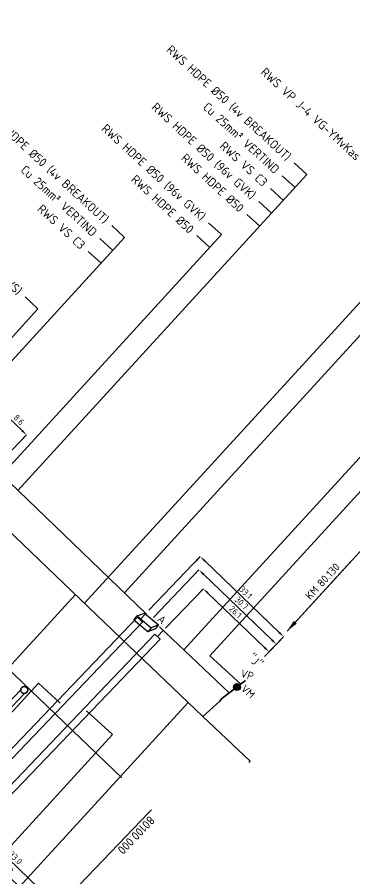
# Model space of a CAD drawing. Header units: metres. Extents: x 134219 to 139178, y 438661 to 444352.
# Drawn here: x 138912 to 139008.7, y 438828.5 to 439074.9 of the extents above; entities that cross this region are included whole.
import ezdxf
from ezdxf.enums import TextEntityAlignment as Align

# ---------------------------------------------------------------- set-up
doc = ezdxf.new("R2010")
doc.units = ezdxf.units.M
doc.linetypes.add('13strp', pattern=[4, 1, -3])
doc.layers.get('DEFPOINTS').update_dxf_attribs({"color": 193})
for name, color, linetype, lineweight in [('N-WE-AM-KILOMETRERING-S', 7, 'Continuous', 25), ('N-WE-KL-DATA-T18', 1, 'Continuous', 18), ('N-WE-KL-DATA-T25', 7, 'Continuous', 25), ('N-WE-KL-DATA_GLASVEZEL_HULPSTUK-S', 90, 'Continuous', 25), ('N-WE-KL-ET-T18', 1, 'Continuous', 18), ('N-WE-KL-ET-T25', 7, 'Continuous', 25), ('N-WE-KL-ET_HULPSTUK_MOF-S', 10, 'Continuous', 25), ('N-WE-KL-ET_LS_OV_KABEL-G', 10, 'KL-LS-OV-N', 35), ('N-WE-KL-ET_LS_OV_KABEL-M', 7, 'Continuous', 18), ('N-WE-KL-ET_LS_OV_KABEL-T25', 7, 'Continuous', 25), ('N-WE-KL-ET_LS_OV_KAST-G', 10, 'Continuous', 35), ('N-WE-KL-ET_MANTELBUIS-G', 10, 'Continuous', 35), ('N-WE-KL-MONITORING-T18', 1, 'Continuous', 25), ('N-WE-VW-BEWEGWIJZERING_DRAAGCONSTRUCTIE_PORTAAL-G', 7, 'Continuous', 35), ('Utd-ondergr-nw', 8, '13strp', 35), ('X-XX-AL-AANPIJLING-G', 7, 'Continuous', 18), ('X-XX-AL-AANPIJLING-S', 7, 'Continuous', 25)]:
    doc.layers.add(name, color=color, linetype=linetype, lineweight=lineweight)
doc.layers.add('N-WE-KL-MONITORING-T25', color=2, linetype='Continuous')
doc.styles.add('alm a2ee v011$0$rtw_iso', font='NLCS-ISO.ttf')
doc.styles.add('ISO18', font='NLCS-ISO.ttf')
doc.styles.add('ISO25', font='NLCS-ISO.ttf')
doc.styles.add('NLCS-ISO', font='NLCS-ISO.ttf')
doc.styles.add('NLCS_18', font='NLCS-ISO.ttf', dxfattribs={"height": 1.8})
doc.linetypes.add('KL-LS-OV-N', pattern='A,4,-1,[103,NLCS.SHX,S=0.75,R=0,X=0,Y=0],-1,4,-1.5,["0V",Standard,S=1,R=0,X=0,Y=-0.5],-3', length=14.5)
doc.dimstyles.new('NLCS_t18_pijl_Dimension_l3_h1', dxfattribs={"dimtxt": 1.8, "dimasz": 1.8, "dimexe": 2, "dimexo": 2, "dimgap": 0.7, "dimtad": 1, "dimdec": 1, "dimzin": 0, "dimdsep": 46, "dimtxsty": 'NLCS_18', "dimcen": 2.5, "dimdle": 2, "dimclrd": 256, "dimclre": 256, "dimclrt": 256, "dimadec": 1, "dimazin": 0, "dimtfac": 1, "dimtdec": 1, "dimtofl": 0, "dimtmove": 1, "dimatfit": 0, "dimfxl": 0, "dimtolj": 1, "dimtzin": 0, "dimlwd": 18, "dimlwe": 18, "dimarcsym": 0})
doc.dimstyles.new('UTD', dxfattribs={"dimtxt": 1.8, "dimasz": 1.8, "dimexe": 0, "dimexo": 0, "dimgap": 0.5, "dimtad": 1, "dimdec": 1, "dimzin": 1, "dimdsep": 46, "dimtxsty": 'ISO18', "dimcen": 2.5, "dimclrd": 256, "dimclre": 256, "dimclrt": 1, "dimadec": 0, "dimazin": 0, "dimtfac": 1, "dimtdec": 1, "dimtmove": 0, "dimatfit": 3, "dimfxl": 0, "dimlwd": -1, "dimlwe": -1, "dimarcsym": 0})

# ---------------------------------------------------------------- blocks, each defined once
blk = doc.blocks.new('SKL-DATA_GLASVEZEL_KABELPUT_RECHTHOEKIG')
at = {"color": 0, "linetype": 'ByBlock'}
for points in [[(-3.75, -0.87), (-2.62, 1.08), (2.63, 1.08), (1.5, -0.87)], [(2.63, 1.08), (2.63, -0.42), (1.5, -2.37)], [(-3.75, -0.87), (1.5, -0.87), (1.5, -2.37), (-3.75, -2.37), (-3.75, -0.87)]]:
    blk.add_lwpolyline(points, dxfattribs=at)
at = {"layer": 'N-WE-KL-DATA-T18', "linetype": 'ByBlock', "style": 'NLCS-ISO', "flags": 1}
for tag, p in [('OMSCHRIJVING_LEGENDA', (-0.56, -8.32)), ('LOCATIE', (-0.56, -12.11)), ('TYPE_HANDHOLE', (-0.56, -15.89)), ('TYPE_GCO', (-0.56, -19.68)), ('BPS-CODERING', (-0.56, -23.46)), ('POSITIE_X', (-0.56, -27.24)), ('POSITIE_Y', (-0.56, -31.03)), ('OVERIGE_OPMERKING(EN)_1', (-0.56, -34.81)), ('OVERIGE_OPMERKING(EN)_2', (-0.56, -38.6))]:
    blk.add_attdef(tag, p, '', height=1.8, dxfattribs=at)
at = {"layer": 'N-WE-KL-DATA-T25', "linetype": 'ByBlock', "style": 'NLCS-ISO'}
blk.add_attdef('TYPE_SYMBOOL', text='', height=2.5, dxfattribs=at).set_placement((15.35, -0.13), align=Align.MIDDLE_CENTER)
blk = doc.blocks.new('SKL-ET_HULP_MOF_VERBINDINGSMOF-SO')
at = {"ltscale": 10}
h = blk.add_hatch(color=256, dxfattribs=at)
edge = h.paths.add_edge_path()
edge.add_arc((0, 0), 1, 0, 360)
blk.add_circle((0, 0), 1)
at = {"layer": 'N-WE-KL-MONITORING-T18', "style": 'ISO18', "flags": 1}
for tag, p in [('OMSCHRIJVING_LEGENDA', (0, -8.43)), ('LOCATIE', (0, -12.22)), ('MASTNUMMER', (0, -16)), ('VAN', (0, -19.78)), ('NAAR', (0, -23.57)), ('VOEDINGSPUNT', (0, -27.35)), ('GROEPSNUMMER', (0, -31.14)), ('OVERIGE_OPMERKING(EN)_1', (0, -34.92)), ('OVERIGE_OPMERKING(EN)_2', (0, -38.71))]:
    blk.add_attdef(tag, p, '', height=1.8, dxfattribs=at)
at = {"layer": 'N-WE-KL-MONITORING-T25', "style": 'ISO25'}
blk.add_attdef('SOORT_MOF', (0, 2.71), '', height=2.25, dxfattribs=at)
blk = doc.blocks.new('SKL-ET_OV_KAST_VOEDINGSPUNT-SO')
at = {"layer": 'N-WE-KL-ET-T18', "linetype": 'ByBlock', "style": 'NLCS-ISO', "flags": 1}
for tag, p in [('OMSCHRIJVING_LEGENDA', (0, -8.43)), ('LOCATIE', (0, -12.22)), ('BPS-CODERING', (0, -16)), ('VOEDINGSPUNT', (0, -19.78)), ('GROEPSNUMMER', (0, -23.57)), ('POSITIE_X', (0, -27.35)), ('POSITIE_Y', (0, -31.14)), ('OVERIGE_OPMERKING(EN)_1', (0, -34.92)), ('OVERIGE_OPMERKING(EN)_2', (0, -38.71))]:
    blk.add_attdef(tag, p, '', height=1.8, dxfattribs=at)
at = {"layer": 'N-WE-KL-ET-T25', "linetype": 'ByBlock', "style": 'NLCS-ISO'}
for tag, p in [('KASTNAAM', (0, 5.27)), ('SOORT_KAST', (0, 0))]:
    blk.add_attdef(tag, text='', height=2.5, dxfattribs=at).set_placement(p, align=Align.MIDDLE_CENTER)
blk = doc.blocks.new('*D525')
at = {"layer": 'DEFPOINTS', "color": 0, "transparency": 16777216}
for p in [(138899.99, 438843.32), (138899.99, 438843.32), (138923.81, 438820.48)]:
    blk.add_point(p, dxfattribs=at)
at = {"layer": 'N-WE-KL-ET_LS_OV_KABEL-M', "lineweight": 18, "transparency": 16777216}
for p, q in [((138899.99, 438843.32), (138901.38, 438844.77)), ((138923.81, 438820.48), (138922.43, 438819.04))]:
    blk.add_line(p, q, dxfattribs=at)
at = {"layer": 'N-WE-KL-ET_LS_OV_KABEL-M', "linetype": 'Continuous', "lineweight": 18, "transparency": 16777216}
blk.add_line((138922.51, 438821.73), (138901.29, 438842.08), dxfattribs=at)
at = {"layer": 'N-WE-KL-ET_LS_OV_KABEL-M', "transparency": 16777216}
for points in [[(138901.5, 438842.29), (138901.09, 438841.86), (138899.99, 438843.32)], [(138922.72, 438821.95), (138922.31, 438821.51), (138923.81, 438820.48)]]:
    blk.add_solid(points, dxfattribs=at)
at = {"layer": 'N-WE-KL-ET_LS_OV_KABEL-M', "transparency": 16777216, "insert": (138911.51, 438834.5), "char_height": 1.8, "attachment_point": 5, "rotation": 316.2034, "style": 'NLCS_18'}
blk.add_mtext('\\A1;33.0', dxfattribs=at)
blk = doc.blocks.new('*D526')
at = {"layer": 'DEFPOINTS', "color": 0, "transparency": 16777216}
for p in [(138892.46, 438845.58), (138892.46, 438845.58), (138921.34, 438817.9)]:
    blk.add_point(p, dxfattribs=at)
at = {"layer": 'N-WE-KL-ET_LS_OV_KABEL-M', "lineweight": 18, "transparency": 16777216}
for p, q in [((138892.46, 438845.58), (138893.85, 438847.03)), ((138921.34, 438817.9), (138922.72, 438819.34))]:
    blk.add_line(p, q, dxfattribs=at)
at = {"layer": 'N-WE-KL-ET_LS_OV_KABEL-M', "linetype": 'Continuous', "lineweight": 18, "transparency": 16777216}
blk.add_line((138920.04, 438819.15), (138893.76, 438844.34), dxfattribs=at)
at = {"layer": 'N-WE-KL-ET_LS_OV_KABEL-M', "transparency": 16777216}
for points in [[(138893.97, 438844.55), (138893.56, 438844.12), (138892.46, 438845.58)], [(138920.24, 438819.36), (138919.83, 438818.93), (138921.34, 438817.9)]]:
    blk.add_solid(points, dxfattribs=at)
at = {"layer": 'N-WE-KL-ET_LS_OV_KABEL-M', "transparency": 16777216, "insert": (138909.03, 438831.92), "char_height": 1.8, "attachment_point": 5, "rotation": 316.2034, "style": 'NLCS_18'}
blk.add_mtext('\\A1;40.0', dxfattribs=at)
blk = doc.blocks.new('*D527')
at = {"layer": 'DEFPOINTS', "color": 0, "transparency": 16777216}
for p in [(138965.31, 438911.45, 1.23), (138965.31, 438911.45), (138984.15, 438893.39, 1.23)]:
    blk.add_point(p, dxfattribs=at)
at = {"layer": 'N-WE-KL-ET_LS_OV_KABEL-M', "lineweight": 18, "transparency": 16777216}
for p, q in [((138965.11, 438911.23), (138963.93, 438910.01)), ((138984.35, 438893.61), (138985.53, 438894.84))]:
    blk.add_line(p, q, dxfattribs=at)
at = {"layer": 'N-WE-KL-ET_LS_OV_KABEL-M', "linetype": 'Continuous', "lineweight": 18, "transparency": 16777216}
blk.add_line((138982.85, 438894.64), (138966.61, 438910.2), dxfattribs=at)
at = {"layer": 'N-WE-KL-ET_LS_OV_KABEL-M', "transparency": 16777216}
for points in [[(138966.82, 438910.42), (138966.41, 438909.99), (138965.31, 438911.45)], [(138983.05, 438894.85), (138982.64, 438894.42), (138984.15, 438893.39)]]:
    blk.add_solid(points, dxfattribs=at)
at = {"layer": 'N-WE-KL-ET_LS_OV_KABEL-M', "transparency": 16777216, "insert": (138974.53, 438904.83), "char_height": 1.8, "attachment_point": 5, "rotation": 316.2034, "style": 'NLCS_18'}
blk.add_mtext('\\A1;26.1', dxfattribs=at)
blk = doc.blocks.new('*D528')
at = {"layer": 'DEFPOINTS', "color": 0, "transparency": 16777216}
for p in [(138964.05, 438916.83, 1.23), (138964.05, 438916.83), (138986.23, 438895.56, 1.23)]:
    blk.add_point(p, dxfattribs=at)
at = {"layer": 'N-WE-KL-ET_LS_OV_KABEL-M', "lineweight": 18, "transparency": 16777216}
for p, q in [((138963.84, 438916.62), (138962.66, 438915.39)), ((138986.02, 438895.35), (138984.84, 438894.12))]:
    blk.add_line(p, q, dxfattribs=at)
at = {"layer": 'N-WE-KL-ET_LS_OV_KABEL-M', "linetype": 'Continuous', "lineweight": 18, "transparency": 16777216}
blk.add_line((138984.93, 438896.81), (138965.35, 438915.59), dxfattribs=at)
at = {"layer": 'N-WE-KL-ET_LS_OV_KABEL-M', "transparency": 16777216}
for points in [[(138965.56, 438915.8), (138965.14, 438915.37), (138964.05, 438916.83)], [(138985.14, 438897.03), (138984.72, 438896.59), (138986.23, 438895.56)]]:
    blk.add_solid(points, dxfattribs=at)
at = {"layer": 'N-WE-KL-ET_LS_OV_KABEL-M', "transparency": 16777216, "insert": (138976.25, 438907.35), "char_height": 1.8, "attachment_point": 5, "rotation": 316.2034, "style": 'NLCS_18'}
blk.add_mtext('\\A1;30.7', dxfattribs=at)
blk = doc.blocks.new('*D529')
at = {"layer": 'DEFPOINTS', "color": 0, "transparency": 16777216}
for p in [(138964.43, 438920.64, 1.23), (138964.43, 438920.64), (138988.31, 438897.74, 1.23)]:
    blk.add_point(p, dxfattribs=at)
at = {"layer": 'N-WE-KL-ET_LS_OV_KABEL-M', "lineweight": 18, "transparency": 16777216}
for p, q in [((138964.22, 438920.42), (138963.04, 438919.19)), ((138988.11, 438897.52), (138986.93, 438896.29))]:
    blk.add_line(p, q, dxfattribs=at)
at = {"layer": 'N-WE-KL-ET_LS_OV_KABEL-M', "linetype": 'Continuous', "lineweight": 18, "transparency": 16777216}
blk.add_line((138987.01, 438898.98), (138965.73, 438919.39), dxfattribs=at)
at = {"layer": 'N-WE-KL-ET_LS_OV_KABEL-M', "transparency": 16777216}
for points in [[(138965.93, 438919.61), (138965.52, 438919.18), (138964.43, 438920.64)], [(138987.22, 438899.2), (138986.8, 438898.77), (138988.31, 438897.74)]]:
    blk.add_solid(points, dxfattribs=at)
at = {"layer": 'N-WE-KL-ET_LS_OV_KABEL-M', "transparency": 16777216, "insert": (138977.48, 438910.34), "char_height": 1.8, "attachment_point": 5, "rotation": 316.2034, "style": 'NLCS_18'}
blk.add_mtext('\\A1;33.1', dxfattribs=at)
blk = doc.blocks.new('*D401')
at = {"layer": 'DEFPOINTS', "color": 0, "transparency": 16777216}
for p in [(138908.48, 438961.4), (138908.48, 438961.4), (138914.68, 438955.45)]:
    blk.add_point(p, dxfattribs=at)
at = {"layer": 'N-WE-KL-ET_LS_OV_KABEL-M', "lineweight": 18, "transparency": 16777216}
for p, q in [((138908.48, 438961.4), (138909.86, 438962.84)), ((138914.68, 438955.45), (138913.3, 438954.01))]:
    blk.add_line(p, q, dxfattribs=at)
at = {"layer": 'N-WE-KL-ET_LS_OV_KABEL-M', "linetype": 'Continuous', "lineweight": 18, "transparency": 16777216}
blk.add_line((138913.38, 438956.7), (138909.78, 438960.15), dxfattribs=at)
at = {"layer": 'N-WE-KL-ET_LS_OV_KABEL-M', "transparency": 16777216}
for points in [[(138909.99, 438960.37), (138909.57, 438959.93), (138908.48, 438961.4)], [(138913.59, 438956.91), (138913.17, 438956.48), (138914.68, 438955.45)]]:
    blk.add_solid(points, dxfattribs=at)
at = {"layer": 'N-WE-KL-ET_LS_OV_KABEL-M', "transparency": 16777216, "insert": (138912.49, 438959.77), "char_height": 1.8, "attachment_point": 5, "rotation": 316.2073, "style": 'NLCS_18'}
blk.add_mtext('\\A1;8.6', dxfattribs=at)
blk = doc.blocks.new('SAL-AM_KILOMETRERING-SO (1)')
blk.add_lwpolyline([(10, 0), (19, 0), (37, 0)])
at = {"style": 'NLCS-ISO'}
blk.add_text('KM', height=2.25, dxfattribs=at).set_placement((21, 1))
blk.add_attdef('KM', (26, 1), '', height=2.25, dxfattribs=at)
blk = doc.blocks.new('A$C5A396986')
for points in [[(0.61, 1.72), (19.31, 21.23)], [(1.69, 0.68), (20.4, 20.19)]]:
    blk.add_lwpolyline(points)
for centre in [(20.31, 21.19), (0.69, 0.72)]:
    blk.add_circle(centre, 1)
at = {"flags": 13}
blk.add_attdef('LENGTE', text='', height=2.5, rotation=46.2058, dxfattribs=at).set_placement((-0.41, -0.43), align=Align.MIDDLE_LEFT)

msp = doc.modelspace()

# ---------------------------------------------------------------- linework, layer by layer
at = {"layer": 'N-WE-KL-ET_LS_OV_KABEL-G', "flags": 128}
for points, elevation in [([(138805.55, 439045.34), (138807.03, 439043.96), (138805.5, 439042.1), (138948.82, 438904.38), (138948.95, 438903.89)], -0.15), ([(138872.5, 438923.62), (138896.9, 438900.49), (138941.92, 438857.34)], 1.67), ([(138952.74, 438900.53), (138972.7, 438881.65)], 0.68), ([(138977.36, 438885.17), (138970.62, 438880.08), (138970.07, 438879.29), (138965.16, 438874.9), (138978.69, 438862.1), (138978.32, 438861.75)], 0.95)]:
    msp.add_lwpolyline(points, dxfattribs=dict(at, elevation=elevation))
for points in [[(138965.16, 438874.91), (138941.81, 438897.22), (138887.71, 438948.92), (138826.6, 439007.5), (138793.89, 439038.41)], [(138947.13, 438902.6), (138948.82, 438904.37)], [(138952.19, 438897.76), (138953.84, 438899.48)]]:
    msp.add_lwpolyline(points, dxfattribs=at)
at = {"layer": 'N-WE-KL-ET_LS_OV_KABEL-M'}
for points in [[(138914.68, 438955.45), (138879.37, 438918.62)], [(138949.7, 438905.28), (138964.43, 438920.64)], [(138951.01, 438903.23), (138964.05, 438916.83)], [(138954.49, 438900.17), (138965.31, 438911.45)], [(138949.75, 438847.53), (138918.86, 438815.32)]]:
    msp.add_lwpolyline(points, dxfattribs=at)
at = {"layer": 'N-WE-KL-ET_LS_OV_KABEL-M', "elevation": 1.23}
msp.add_lwpolyline([(138982.85, 438892.04), (138988.31, 438897.74)], dxfattribs=at)
at = {"layer": 'N-WE-KL-ET_MANTELBUIS-G', "flags": 128}
for points in [[(138946.41, 438903.29), (138900.67, 438855.59), (138902.12, 438854.21), (138947.85, 438901.91)], [(138951.46, 438898.45), (138905.73, 438850.75), (138907.17, 438849.36), (138952.91, 438897.07)]]:
    msp.add_lwpolyline(points, close=True, dxfattribs=at)
at = {"layer": 'Utd-ondergr-nw', "color": 7, "linetype": 'Continuous'}
msp.add_line((138950.44, 438848.26), (138949.75, 438847.53), dxfattribs=at)
at = {"layer": 'X-XX-AL-AANPIJLING-S'}
for p, q in [((138942.68, 438910.28), (139059.07, 439037.28)), ((138994.98, 439029.88), (138991.29, 439033.26)), ((138991.6, 439026.19), (138987.91, 439029.57)), ((138988.22, 439022.51), (138984.54, 439025.88)), ((138984.84, 439018.82), (138981.16, 439022.2)), ((138981.47, 439015.13), (138977.78, 439018.51)), ((138931.27, 438907.29), (139030.54, 439015.62)), ((138942.76, 439011.9), (138939.07, 439015.28)), ((138970.5, 439012.74), (138966.82, 439016.11)), ((138967.13, 439009.05), (138963.44, 439012.43)), ((138939.38, 439008.22), (138935.7, 439011.6)), ((138936, 439004.53), (138932.32, 439007.91)), ((138917.93, 438991.51), (138914.25, 438994.89)), ((138883.02, 438953.4), (138917.93, 438991.51)), ((138872.28, 438848.27), (138928.66, 438909.79)), ((138867.81, 438777.35), (138960.92, 438878.96)), ((138875.89, 438800.51), (138939.33, 438869.74))]:
    msp.add_line(p, q, dxfattribs=at)
for points in [[(139130.23, 439070.18), (138967.21, 438892.29), (138976.03, 438884.2)], [(139103.66, 439051.09), (138959.69, 438893.98)], [(138912.21, 438939.56), (138994.98, 439029.88)], [(138885.97, 438936.04), (138893.72, 438928.94), (138970.5, 439012.74)], [(138942.76, 439011.9), (138893.2, 438957.82)], [(138924.28, 438878.77), (138918.05, 438884.47), (138869.53, 438831.53)], [(138939.33, 438869.74), (138931.87, 438876.57)]]:
    msp.add_lwpolyline(points, dxfattribs=at)

# ---------------------------------------------------------------- block references
at = {"layer": 'N-WE-AM-KILOMETRERING-S'}
ref = msp.add_blockref('SAL-AM_KILOMETRERING-SO (1)', (138982.53, 438891.93, 1.23), dxfattribs=dict(at, rotation=47.49796774124593))
ref.add_attrib('KM', '80.130', (138999.35, 438911.77, 1.23), dxfattribs={"layer": 'N-WE-KL-MONITORING-T25', "height": 2.25, "rotation": 47.498, "style": 'ISO25'})
at = {"layer": 'N-WE-KL-DATA_GLASVEZEL_HULPSTUK-S'}
ref = msp.add_blockref('SKL-DATA_GLASVEZEL_KABELPUT_RECHTHOEKIG', (138949.77, 438901.94), dxfattribs=dict(at, rotation=320.402731118086))
ref.add_attrib('TYPE_SYMBOOL', 'A', (138951.98, 438902.49), dxfattribs={"layer": 'N-WE-KL-MONITORING-T25', "height": 2.25, "rotation": 317.498, "style": 'ISO25'})
at = {"layer": 'N-WE-KL-ET_HULPSTUK_MOF-S'}
ref = msp.add_blockref('SKL-ET_HULP_MOF_VERBINDINGSMOF-SO', (138974.92, 438883.34, 0.68), dxfattribs=at)
ref.add_attrib('SOORT_MOF', 'VM', (138975.87, 438882.58, 0.68), dxfattribs={"layer": 'N-WE-KL-MONITORING-T25', "height": 2.25, "rotation": 317.498, "style": 'ISO25'})
at = {"layer": 'N-WE-KL-ET_LS_OV_KAST-G'}
ref = msp.add_blockref('SKL-ET_OV_KAST_VOEDINGSPUNT-SO', (138977.87, 438886.85, 1.23), dxfattribs=dict(at, rotation=343.5493400487338))
ref.add_attrib('KASTNAAM', '"J"', dxfattribs={"layer": 'N-WE-KL-MONITORING-T25', "height": 2.5, "rotation": 317.498, "style": 'ISO25'}).set_placement((138980.21, 438890.79, 1.23), align=Align.MIDDLE_CENTER)
ref.add_attrib('SOORT_KAST', 'VP', dxfattribs={"layer": 'N-WE-KL-MONITORING-T25', "height": 2.25, "rotation": 343.5493, "style": 'ISO25'}).set_placement((138977.87, 438886.85, 1.23), align=Align.MIDDLE_CENTER)
at = {"layer": 'N-WE-VW-BEWEGWIJZERING_DRAAGCONSTRUCTIE_PORTAAL-G'}
msp.add_blockref('A$C5A396986', (138893.69, 438861.31), dxfattribs=at)

# ---------------------------------------------------------------- texts
at = {"layer": 'N-WE-KL-ET_LS_OV_KABEL-T25', "style": 'NLCS-ISO'}
for s, p in [('RWS HDPE Ø50 (4v BREAKOUT)', (138989.88, 439034.55)), ('RWS VP J-4 VG-YMvKas 4x25mm² (VS)', (139025.44, 439020.29)), ('RWS HDPE Ø50 (4v BREAKOUT)', (138937.66, 439016.58)), ('RWS HDPE Ø50 (96v GVK)', (138979.74, 439023.5)), ('Cu 25mm² VERTIND', (138986.5, 439030.87)), ('RWS HDPE Ø50 (96v GVK)', (138965.4, 439017.41)), ('RWS VS C3', (138983.12, 439027.18)), ('RWS VP J-4 VG-YMvKas 4x25mm² (VS)', (138912.83, 438996.18)), ('RWS HDPE Ø50', (138976.36, 439019.81)), ('Cu 25mm² VERTIND', (138934.28, 439012.89)), ('RWS HDPE Ø50', (138962.02, 439013.73)), ('RWS VS C3', (138930.9, 439009.21))]:
    msp.add_text(s, height=2.5, rotation=317.498, dxfattribs=at).set_placement(p, align=Align.MIDDLE_RIGHT)
at = {"layer": 'Utd-ondergr-nw', "color": 7, "style": 'alm a2ee v011$0$rtw_iso'}
msp.add_text('80100.000', height=2.5, rotation=226.2055, dxfattribs=at).set_placement((138949.86, 438846.74))

# ---------------------------------------------------------------- dimensions: what is measured, and where the dimension line sits
at = {"layer": 'N-WE-KL-ET_LS_OV_KABEL-M'}
for base, p1, p2, angle, picture, middle in [((138908.48, 438961.4), (138914.68, 438955.45), (138908.48, 438961.4), 136.2073, '*D401', (138911.38, 438958.61)), ((138965.31, 438911.45), (138984.15, 438893.39, 1.23), (138965.31, 438911.45, 1.23), 136.2034, '*D527', (138973.42, 438903.68)), ((138892.46, 438845.58), (138921.34, 438817.9), (138892.46, 438845.58), 136.2034, '*D526', (138907.92, 438830.76)), ((138899.99, 438843.32), (138923.81, 438820.48), (138899.99, 438843.32), 136.2034, '*D525', (138910.4, 438833.35))]:
    dim = msp.add_linear_dim(base=base, p1=p1, p2=p2, angle=angle, dimstyle='NLCS_t18_pijl_Dimension_l3_h1', dxfattribs=at)
    dim.commit()
    dim.dimension.update_dxf_attribs({"geometry": picture, "text_midpoint": middle, "dimtype": 161})
for p1, p2, picture, middle in [((138988.31, 438897.74, 1.23), (138964.43, 438920.64, 1.23), '*D529', (138977.48, 438910.34)), ((138986.23, 438895.56, 1.23), (138964.05, 438916.83, 1.23), '*D528', (138976.25, 438907.35))]:
    dim = msp.add_aligned_dim(p1=p1, p2=p2, distance=0, dimstyle='NLCS_t18_pijl_Dimension_l3_h1', dxfattribs=at)
    dim.commit()
    dim.dimension.update_dxf_attribs({"geometry": picture, "text_midpoint": middle})

# ---------------------------------------------------------------- leaders
at = {"layer": 'X-XX-AL-AANPIJLING-G'}
msp.add_leader([(138989.28, 438899.3, 1.23), (139150.19, 439074.88, 1.23)], dimstyle='UTD', override={"dimasz": 3.5, "dimfxl": 0}, dxfattribs=at)

doc.saveas('drawing.dxf')
